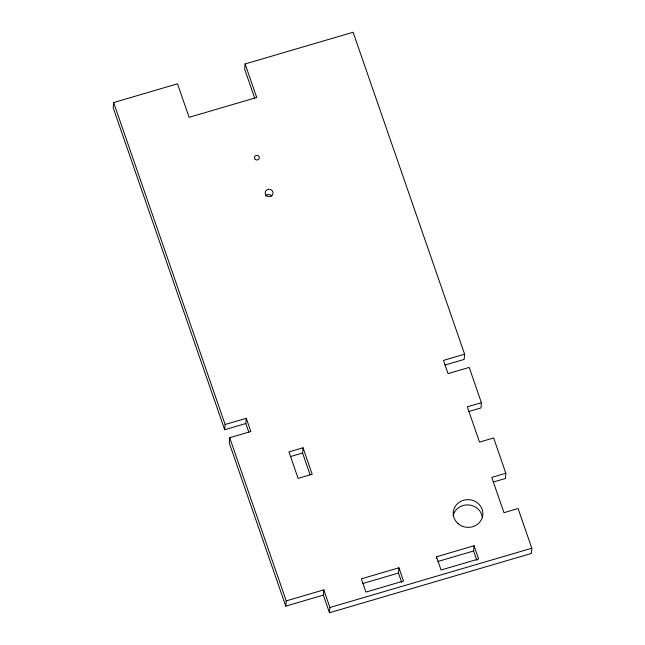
<?xml version="1.0" encoding="UTF-8"?>
<svg xmlns="http://www.w3.org/2000/svg" width="645" height="645" viewBox="0 0 645 645"><rect width="100%" height="100%" fill="white"/><g stroke="black" fill="none" stroke-linecap="round" stroke-linejoin="round"><path stroke-width="0.97" d="M444.953 365.07L464.158 359.426L464.61 354.186L353.113 32.25L245.116 63.96L256.726 97.476L189.106 117.326L177.496 83.81L113.641 102.563L113.189 107.804L224.686 429.739L245.81 423.531L246.261 418.291L225.129 424.491L224.686 429.739M245.116 63.96L244.665 69.2L254.662 98.064M246.261 418.291L250.849 431.521L229.717 437.721L229.265 442.97L285.775 606.139L323.339 595.109L323.79 589.869L286.227 600.898L285.775 606.139M310.108 474.76L302.586 453.024L303.037 447.775L288.944 451.911L298.111 478.372L312.196 474.236L303.037 447.775M464.61 354.186L443.478 360.386L448.057 373.616L469.189 367.416L481.412 402.69L467.327 406.826L479.541 442.107L493.627 437.971L505.849 473.253L491.764 477.389L503.979 512.67L518.064 508.534L531.811 548.226L531.359 553.466L329.45 612.75L329.901 607.509L323.79 589.869M401.746 582.5L398.473 573.05L398.924 567.81L361.353 578.839L365.941 592.07L403.504 581.04L398.924 567.81M436.334 558.53L436.488 556.78L474.051 545.751L478.63 558.981L441.067 570.011L436.488 556.78M481.412 402.69L480.96 407.938L468.754 411.518M476.873 560.441L473.599 550.991L474.051 545.751M505.849 473.253L505.398 478.493L493.191 482.081M290.379 456.604L302.586 453.024M362.829 583.515L398.473 573.05M437.963 561.456L473.599 550.991M329.901 607.509L531.811 548.226M323.339 595.109L329.45 612.75M245.81 423.531L248.76 432.037M113.641 102.563L225.129 424.491M229.717 437.721L286.227 600.898M265.571 195.846A3.951 3.693 4.9 0 1 271.835 196.048M453.113 515.71A14.819 13.851 4.9 0 1 468.278 504.906A14.819 13.851 4.9 0 1 482.315 517.274M266.619 195.806A3.951 3.693 4.9 0 0 273.004 193.565A3.951 3.693 4.9 0 0 267.667 189.493A3.951 3.693 4.9 0 0 266.619 195.806M255.227 159.371A2.467 2.306 4.9 0 0 259.298 158.178A2.467 2.306 4.9 0 0 256.113 155.469A2.467 2.306 4.9 0 0 255.227 159.371M458.144 523.7A14.819 13.851 4.9 0 0 482.549 516.532A14.819 13.851 4.9 0 0 463.473 500.27A14.819 13.851 4.9 0 0 458.144 523.7"/></g></svg>
